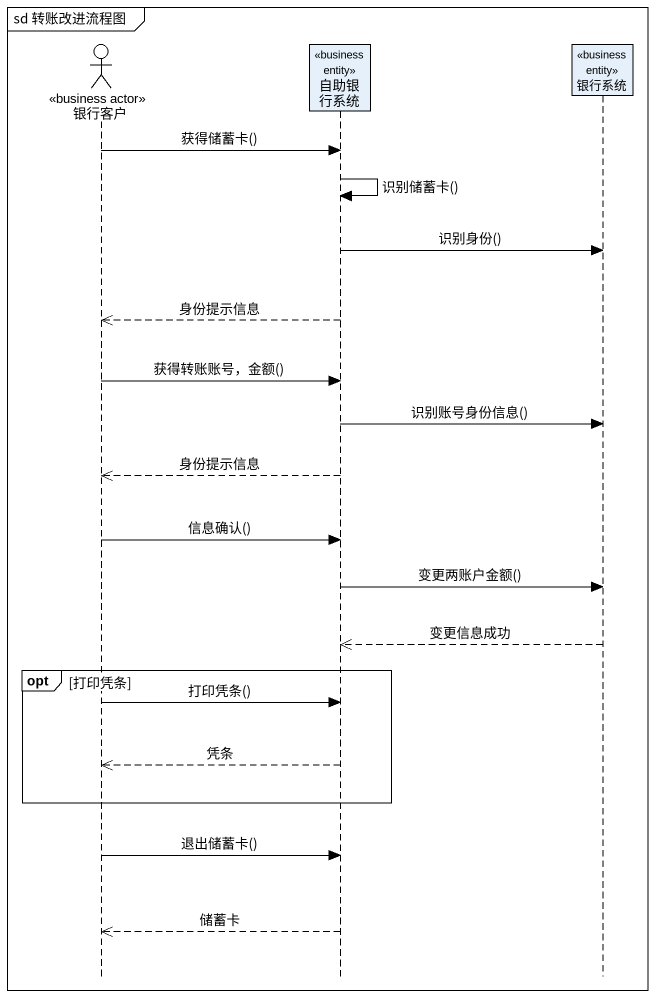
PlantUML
@startuml
mainframe sd 转账改进流程图
hide footbox
actor 银行客户 <<business actor>>
participant 自助银行系统 <<business entity>>
participant 银行系统 <<business entity>>

银行客户 -> 自助银行系统 : 获得储蓄卡()
自助银行系统 -> 自助银行系统 : 识别储蓄卡()
自助银行系统 -> 银行系统 : 识别身份()
自助银行系统 -->> 银行客户 : 身份提示信息
银行客户 -> 自助银行系统 : 获得转账账号，金额()
自助银行系统 -> 银行系统 : 识别账号身份信息()
自助银行系统 -->> 银行客户 : 身份提示信息
银行客户 -> 自助银行系统 : 信息确认()
自助银行系统 -> 银行系统 : 变更两账户金额()
银行系统 -->> 自助银行系统 : 变更信息成功
opt 打印凭条
  银行客户 -> 自助银行系统 : 打印凭条()
  自助银行系统 -->> 银行客户 : 凭条
end
银行客户 -> 自助银行系统 : 退出储蓄卡()
自助银行系统 -->> 银行客户 : 储蓄卡
@enduml
